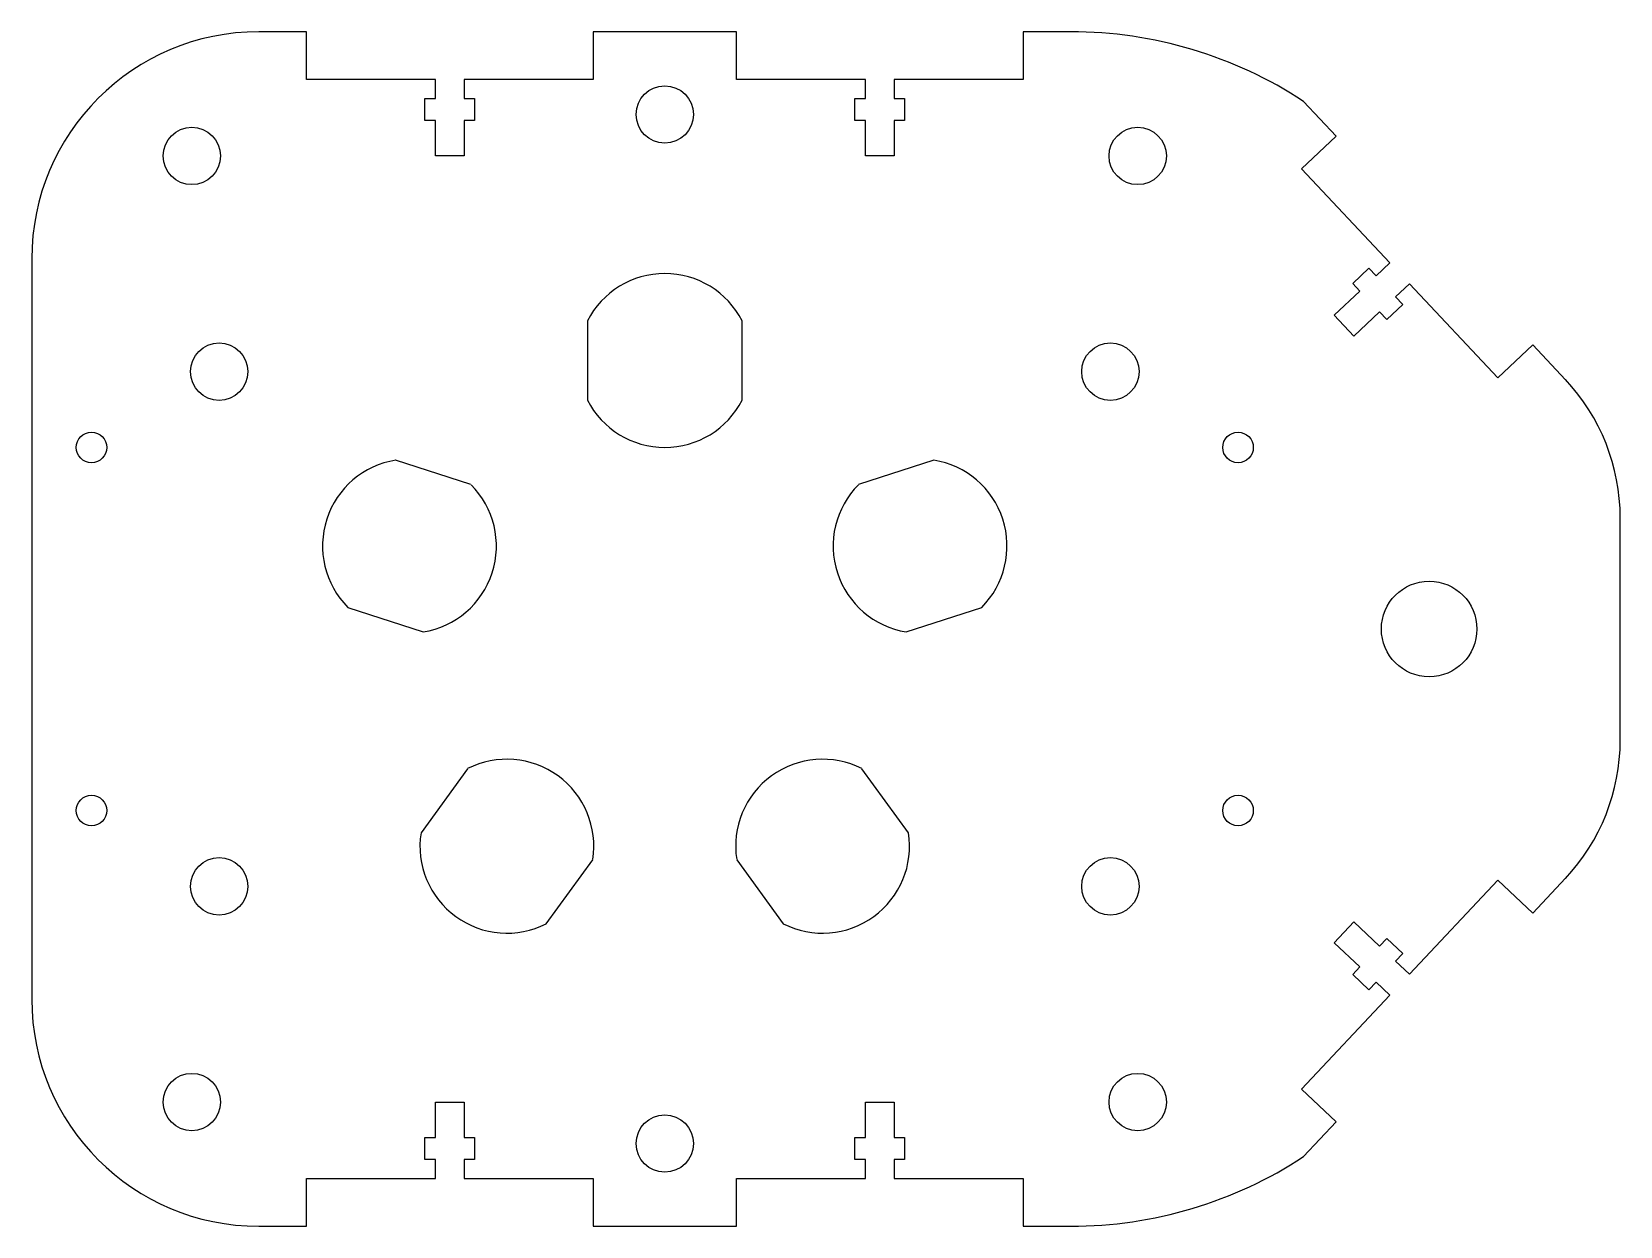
# Model space of a CAD drawing. Header units: millimetres. Extents: x -66 to 100, y -63 to 63.
import ezdxf

# ---------------------------------------------------------------- set-up
doc = ezdxf.new("R2010")
doc.units = ezdxf.units.MM

msp = doc.modelspace()

# ---------------------------------------------------------------- linework, layer by layer
at = {"color": 7, "linetype": 'Continuous', "lineweight": 25}
for p, q in [((-37.5, 62.5), (-42.5, 62.5)), ((-37.5, 57.5), (-37.5, 62.5)), ((7.5, 62.5), (-7.5, 62.5)), ((-7.5, 62.5), (-7.5, 57.5)), ((7.5, 57.5), (7.5, 62.5)), ((42.5, 62.5), (37.5, 62.5)), ((37.5, 62.5), (37.5, 57.5)), ((-24, 57.5), (-37.5, 57.5)), ((-24, 55.5), (-24, 57.5)), ((-7.5, 57.5), (-21, 57.5)), ((-21, 57.5), (-21, 55.5)), ((21, 57.5), (7.5, 57.5)), ((21, 55.5), (21, 57.5)), ((37.5, 57.5), (24, 57.5)), ((24, 57.5), (24, 55.5)), ((-25.1, 53.2), (-25.1, 55.5)), ((-25.1, 55.5), (-24, 55.5)), ((-21, 55.5), (-19.9, 55.5)), ((-19.9, 55.5), (-19.9, 53.2)), ((19.9, 53.2), (19.9, 55.5)), ((19.9, 55.5), (21, 55.5)), ((24, 55.5), (25.1, 55.5)), ((25.1, 55.5), (25.1, 53.2)), ((70.28, 51.58), (66.85, 55.22)), ((-24, 53.2), (-25.1, 53.2)), ((-24, 49.5), (-24, 53.2)), ((-19.9, 53.2), (-21, 53.2)), ((-21, 53.2), (-21, 49.5)), ((21, 53.2), (19.9, 53.2)), ((21, 49.5), (21, 53.2)), ((25.1, 53.2), (24, 53.2)), ((24, 53.2), (24, 49.5)), ((66.64, 48.15), (70.28, 51.58)), ((-21, 49.5), (-24, 49.5)), ((24, 49.5), (21, 49.5)), ((75.89, 38.32), (66.64, 48.15)), ((-66.25, 38.75), (-66.25, -38.75)), ((74.44, 36.95), (75.89, 38.32)), ((72.01, 36.17), (73.68, 37.75)), ((73.68, 37.75), (74.44, 36.95)), ((70.07, 32.84), (72.76, 35.37)), ((72.76, 35.37), (72.01, 36.17)), ((77.95, 36.13), (76.49, 34.76)), ((87.2, 26.3), (77.95, 36.13)), ((77.25, 33.96), (75.57, 32.39)), ((76.49, 34.76), (77.25, 33.96)), ((-8.1, 32.25), (-8.1, 23.95)), ((8.1, 23.95), (8.1, 32.25)), ((72.12, 30.65), (70.07, 32.84)), ((74.82, 33.19), (72.12, 30.65)), ((75.57, 32.39), (74.82, 33.19)), ((90.84, 29.73), (87.2, 26.3)), ((94.27, 26.09), (90.84, 29.73)), ((-20.28, 15.11), (-28.17, 17.67)), ((28.17, 17.67), (20.28, 15.11)), ((100, -11.64), (100, 11.64)), ((-33.17, 2.26), (-25.28, -0.3)), ((25.28, -0.3), (33.17, 2.26)), ((-20.63, -14.62), (-25.51, -21.33)), ((25.51, -21.33), (20.63, -14.62)), ((-12.4, -30.85), (-7.53, -24.14)), ((7.53, -24.14), (12.4, -30.85)), ((77.95, -36.13), (87.2, -26.3)), ((87.2, -26.3), (90.84, -29.73)), ((90.84, -29.73), (94.27, -26.09)), ((70.07, -32.84), (72.12, -30.65)), ((72.12, -30.65), (74.82, -33.19)), ((72.76, -35.37), (70.07, -32.84)), ((74.82, -33.19), (75.57, -32.39)), ((75.57, -32.39), (77.25, -33.96)), ((77.25, -33.96), (76.49, -34.76)), ((76.49, -34.76), (77.95, -36.13)), ((72.01, -36.17), (72.76, -35.37)), ((73.68, -37.75), (72.01, -36.17)), ((74.44, -36.95), (73.68, -37.75)), ((75.89, -38.32), (74.44, -36.95)), ((66.64, -48.15), (75.89, -38.32)), ((70.28, -51.58), (66.64, -48.15)), ((-24, -53.2), (-24, -49.5)), ((-24, -49.5), (-21, -49.5)), ((-21, -49.5), (-21, -53.2)), ((21, -53.2), (21, -49.5)), ((21, -49.5), (24, -49.5)), ((24, -49.5), (24, -53.2)), ((-25.1, -55.5), (-25.1, -53.2)), ((-25.1, -53.2), (-24, -53.2)), ((-21, -53.2), (-19.9, -53.2)), ((-19.9, -53.2), (-19.9, -55.5)), ((19.9, -55.5), (19.9, -53.2)), ((19.9, -53.2), (21, -53.2)), ((24, -53.2), (25.1, -53.2)), ((25.1, -53.2), (25.1, -55.5)), ((66.85, -55.22), (70.28, -51.58)), ((-24, -55.5), (-25.1, -55.5)), ((-24, -57.5), (-24, -55.5)), ((-19.9, -55.5), (-21, -55.5)), ((-21, -55.5), (-21, -57.5)), ((21, -55.5), (19.9, -55.5)), ((21, -57.5), (21, -55.5)), ((25.1, -55.5), (24, -55.5)), ((24, -55.5), (24, -57.5)), ((-37.5, -62.5), (-37.5, -57.5)), ((-37.5, -57.5), (-24, -57.5)), ((-21, -57.5), (-7.5, -57.5)), ((-7.5, -57.5), (-7.5, -62.5)), ((7.5, -62.5), (7.5, -57.5)), ((7.5, -57.5), (21, -57.5)), ((24, -57.5), (37.5, -57.5)), ((37.5, -57.5), (37.5, -62.5)), ((-42.5, -62.5), (-37.5, -62.5)), ((-7.5, -62.5), (7.5, -62.5)), ((37.5, -62.5), (42.5, -62.5))]:
    msp.add_line(p, q, dxfattribs=at)
for centre, radius in [((0, 53.85), 3), ((-49.5, 49.5), 3), ((49.5, 49.5), 3), ((-46.64, 26.93), 3), ((46.64, 26.93), 3), ((-60, 19), 1.6), ((60, 19), 1.6), ((80, 0), 5), ((-60, -19), 1.6), ((60, -19), 1.6), ((-46.64, -26.93), 3), ((46.64, -26.93), 3), ((-49.5, -49.5), 3), ((49.5, -49.5), 3), ((0, -53.85), 3)]:
    msp.add_circle(centre, radius, dxfattribs=at)
for centre, radius, start, end in [((-42.5, 38.75), 23.75, 90, 180), ((42.5, 18.14), 44.36, 56.7055, 90), ((0, 28.1), 9.1, 27.1129, 152.8871), ((78.91, 11.64), 21.09, 0, 43.2643), ((0, 28.1), 9.1, 207.1129, 332.8871), ((-26.72, 8.68), 9.1, 99.1129, 224.8871), ((26.72, 8.68), 9.1, 315.1129, 80.8871), ((-26.72, 8.68), 9.1, 279.1129, 44.8871), ((26.72, 8.68), 9.1, 135.1129, 260.8871), ((78.91, -11.64), 21.09, 316.7357, 0), ((-16.52, -22.73), 9.1, 351.1129, 116.8871), ((16.52, -22.73), 9.1, 63.1129, 188.8871), ((-16.52, -22.73), 9.1, 171.1129, 296.8871), ((16.52, -22.73), 9.1, 243.1129, 8.8871), ((-42.5, -38.75), 23.75, 180, 270), ((42.5, -18.14), 44.36, 270, 303.2945)]:
    msp.add_arc(centre, radius, start, end, dxfattribs=at)

doc.saveas('drawing.dxf')
